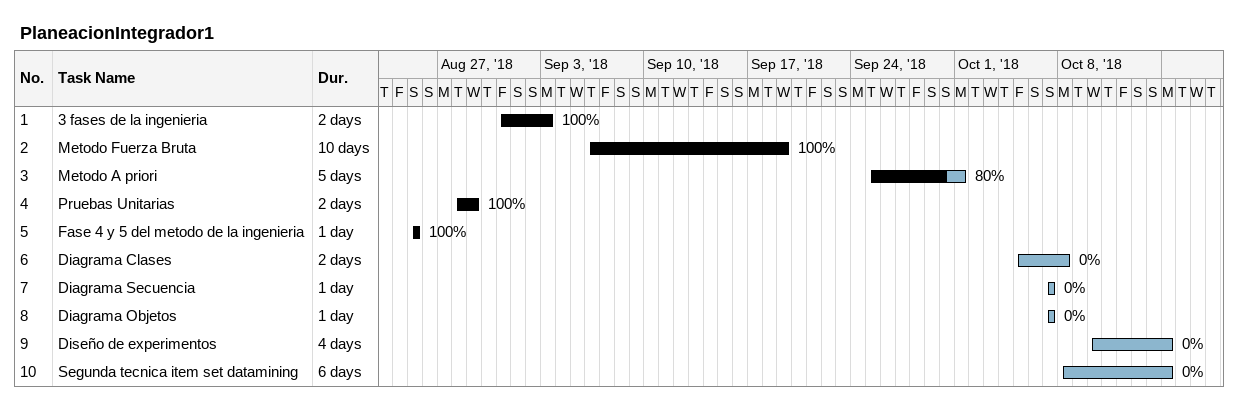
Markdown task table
PlaneacionIntegrador1

| ID | Task | Duration | Start | Finish | % complete |
|---|---|---|---|---|---|
| 1 | 3 fases de la ingenieria | 2d | 2018-08-31 | 2018-09-03 | 100 |
| 2 | Metodo Fuerza Bruta | 10d | 2018-09-06 | 2018-09-19 | 100 |
| 3 | Metodo A priori | 5d | 2018-09-25 | 2018-10-01 | 80 |
| 4 | Pruebas Unitarias | 2d | 2018-08-28 | 2018-08-29 | 100 |
| 5 | Fase 4 y 5 del metodo de la ingenieria | 1d | 2018-08-25 | 2018-08-25 | 100 |
| 6 | Diagrama Clases | 2d | 2018-10-05 | 2018-10-08 | 0 |
| 7 | Diagrama Secuencia | 1d | 2018-10-07 | 2018-10-07 | 0 |
| 8 | Diagrama Objetos | 1d | 2018-10-07 | 2018-10-07 | 0 |
| 9 | Diseño de experimentos | 4d | 2018-10-10 | 2018-10-15 | 0 |
| 10 | Segunda tecnica item set datamining | 6d | 2018-10-08 | 2018-10-15 | 0 |
